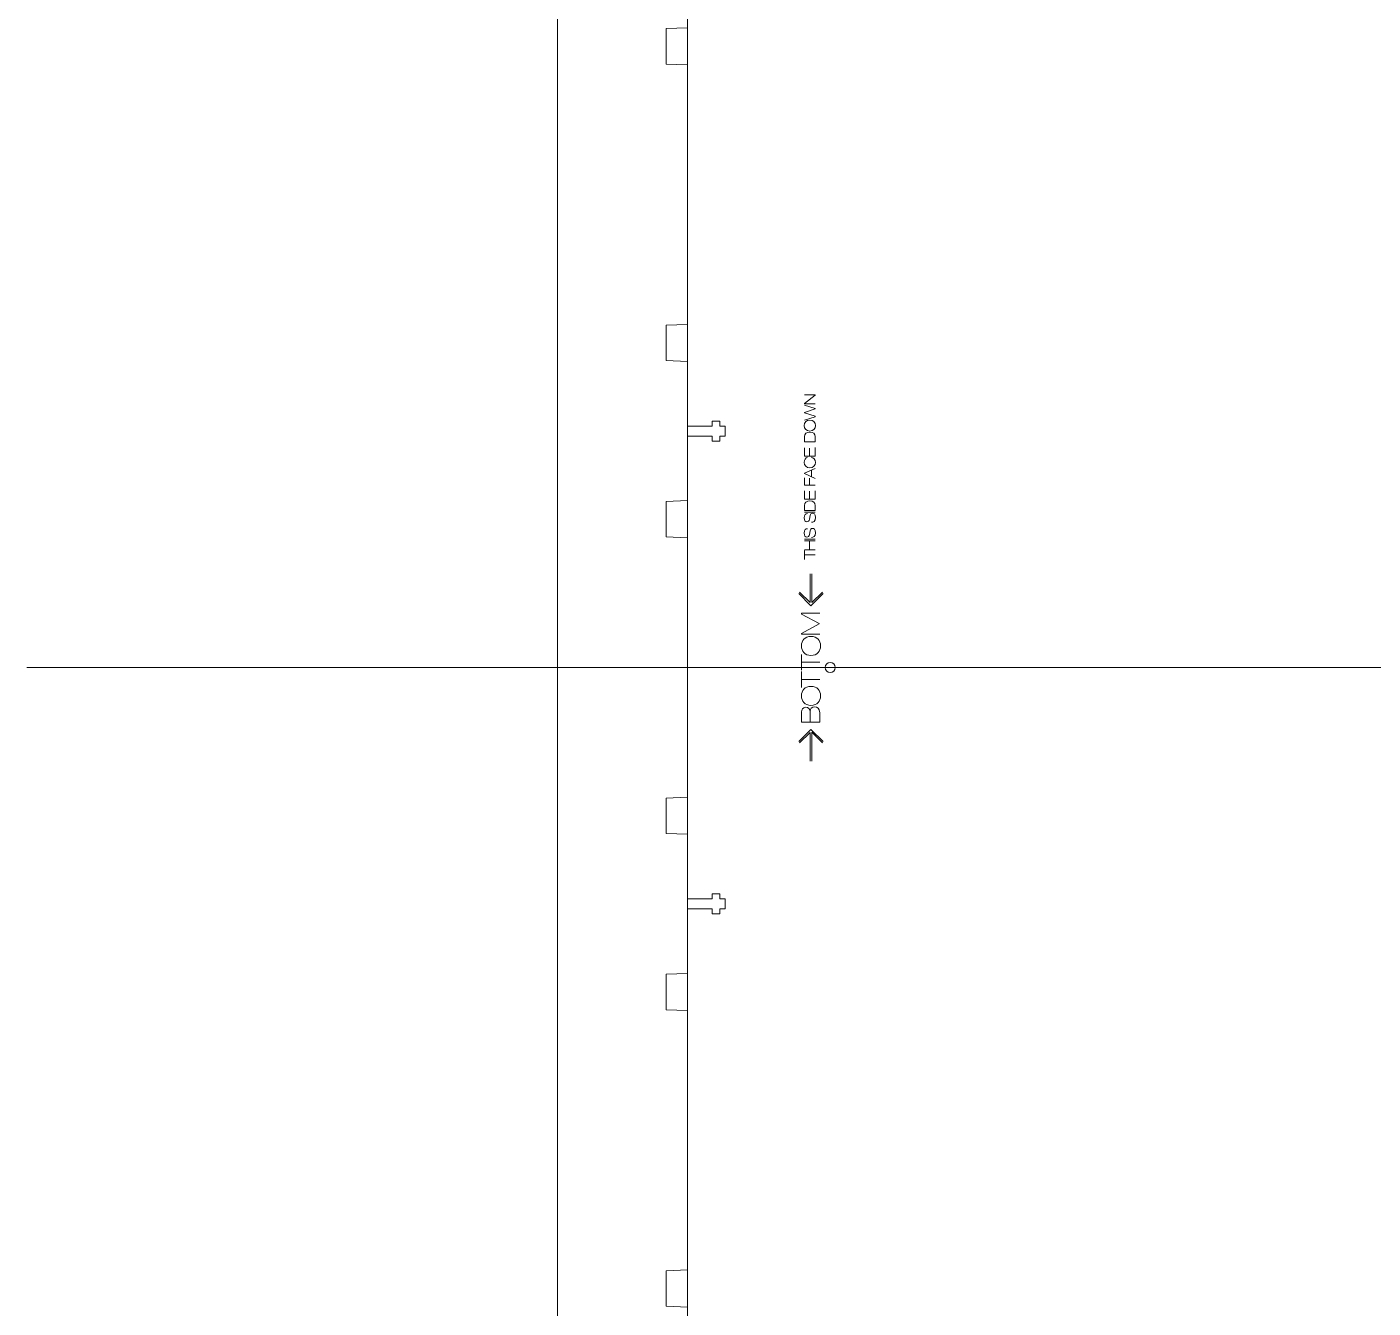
# Model space of a CAD drawing. Header units: millimetres. Extents: x -1390 to 6316, y -1840 to 2435.
# Drawn here: x 2495.1 to 2800.8, y -596.2 to -305.4 of the extents above; entities that cross this region are included whole.
import ezdxf

# ---------------------------------------------------------------- set-up
doc = ezdxf.new("R2010")
doc.units = ezdxf.units.MM
for name, color, linetype, lineweight, true_color in [('Laser Table', 3, 'CONTINUOUS', 0, 0x00ff00), ('New Bottom board', 1, 'CONTINUOUS', 0, 0xff0000), ('New Bottom Board Text', 5, 'CONTINUOUS', 0, 0x0000ff), ('Referance lines', 3, 'CONTINUOUS', 0, 0x00ff00)]:
    doc.layers.add(name, color=color, linetype=linetype, lineweight=lineweight, true_color=true_color)

msp = doc.modelspace()

# ---------------------------------------------------------------- linework, layer by layer
at = {"layer": 'Laser Table', "color": 3, "true_color": 0x00ff00}
msp.add_line((2615.61, -1215.61), (2615.61, -15.61), dxfattribs=at)
at = {"layer": 'New Bottom board', "color": 1, "true_color": 0xff0000}
for p, q in [((2645.12, -305.56), (2645.12, -290.93)), ((2640.25, -305.76), (2645.12, -305.56)), ((2640.25, -313.8), (2640.25, -305.76)), ((2645.12, -314), (2640.25, -313.8)), ((2645.12, -372.89), (2645.12, -314)), ((2640.25, -373.1), (2645.12, -372.89)), ((2640.25, -381.12), (2640.25, -373.1)), ((2645.12, -381.32), (2640.25, -381.12)), ((2645.12, -395.98), (2645.12, -381.32)), ((2650.73, -395.98), (2645.12, -395.98)), ((2652.49, -394.86), (2650.73, -394.86)), ((2650.73, -394.86), (2650.73, -395.98)), ((2652.49, -395.98), (2652.49, -394.86)), ((2653.65, -395.98), (2652.49, -395.98)), ((2653.65, -398.27), (2653.65, -395.98)), ((2645.12, -412.9), (2645.12, -398.27)), ((2645.12, -398.27), (2650.73, -398.27)), ((2650.73, -398.27), (2650.73, -399.39)), ((2650.73, -399.39), (2652.49, -399.39)), ((2652.49, -399.39), (2652.49, -398.27)), ((2652.49, -398.27), (2653.65, -398.27)), ((2640.25, -413.1), (2645.12, -412.9)), ((2640.25, -421.14), (2640.25, -413.1)), ((2645.12, -421.34), (2640.25, -421.14)), ((2645.12, -480.23), (2645.12, -421.34)), ((2640.25, -480.44), (2645.12, -480.23)), ((2640.25, -488.46), (2640.25, -480.44)), ((2645.12, -488.66), (2640.25, -488.46)), ((2645.12, -503.32), (2645.12, -488.66)), ((2645.12, -520.24), (2645.12, -490.24)), ((2650.73, -503.32), (2645.12, -503.32)), ((2652.49, -502.2), (2650.73, -502.2)), ((2650.73, -502.2), (2650.73, -503.32)), ((2652.49, -503.32), (2652.49, -502.2)), ((2653.65, -503.32), (2652.49, -503.32)), ((2653.65, -505.61), (2653.65, -503.32)), ((2645.12, -520.24), (2645.12, -505.61)), ((2645.12, -505.61), (2650.73, -505.61)), ((2650.73, -505.61), (2650.73, -506.73)), ((2650.73, -506.73), (2652.49, -506.73)), ((2652.49, -506.73), (2652.49, -505.61)), ((2652.49, -505.61), (2653.65, -505.61)), ((2640.25, -520.44), (2645.12, -520.24)), ((2640.25, -528.48), (2640.25, -520.44)), ((2645.12, -528.68), (2640.25, -528.48)), ((2645.12, -587.57), (2645.12, -528.68)), ((2640.25, -587.78), (2645.12, -587.57)), ((2640.25, -595.8), (2640.25, -587.78)), ((2645.12, -596), (2640.25, -595.8)), ((2645.12, -610.66), (2645.12, -596))]:
    msp.add_line(p, q, dxfattribs=at)
msp.add_lwpolyline([(2677.55, -449.65), (2677.55, -449.65)], dxfattribs=at)
for points in [[(2677.55, -449.65), (2676.92, -449.65), (2676.41, -450.16), (2676.41, -450.79)], [(2676.41, -450.79), (2676.41, -451.42), (2676.92, -451.93), (2677.55, -451.93)], [(2678.69, -450.79), (2678.69, -450.16), (2678.18, -449.65), (2677.55, -449.65)], [(2677.55, -451.93), (2678.18, -451.93), (2678.69, -451.42), (2678.69, -450.79)]]:
    msp.add_open_spline(points, degree=3, dxfattribs=at)
at = {"layer": 'New Bottom Board Text', "color": 5, "true_color": 0x0000ff}
for points in [[(2674.11, -390.97), (2671.7, -390.97), (2671.7, -390.88), (2674.11, -388.97), (2674.11, -388.9), (2671.7, -388.9)], [(2671.7, -391.21), (2674.11, -392.01), (2674.11, -392.1), (2671.71, -392.93), (2671.71, -392.94), (2674.11, -393.77), (2674.11, -393.85), (2671.7, -394.66)], [(2671.64, -395.86), (2671.64, -395.86)], [(2671.7, -399.55), (2671.7, -398.37)], [(2674.11, -398.37), (2674.11, -399.55), (2671.7, -399.55), (2671.7, -399.55)], [(2674.11, -400.87), (2674.11, -402.78), (2671.7, -402.78), (2671.7, -400.89)], [(2672.82, -402.78), (2672.82, -400.97)], [(2674.11, -407.89), (2671.7, -406.78), (2671.7, -406.69), (2674.11, -405.58)], [(2673.32, -405.95), (2673.32, -407.53)], [(2674.11, -409.42), (2671.7, -409.42), (2671.7, -407.73)], [(2672.82, -409.42), (2672.82, -407.83)], [(2674.11, -410.65), (2674.11, -412.56), (2671.7, -412.56), (2671.7, -410.67)], [(2672.82, -412.56), (2672.82, -410.75)], [(2671.7, -415.16), (2671.7, -413.98)], [(2674.11, -413.98), (2674.11, -415.16), (2671.7, -415.16), (2671.7, -415.16)], [(2671.7, -415.52), (2674.11, -415.52)], [(2672.82, -417.12), (2672.95, -416.32)], [(2671.7, -421.66), (2674.11, -421.66)], [(2672.82, -420.58), (2672.95, -419.78)], [(2671.7, -422.01), (2674.11, -422.01)], [(2674.11, -424.08), (2671.7, -424.08)], [(2671.7, -426.29), (2671.7, -424.21)], [(2672.82, -424.08), (2672.82, -422.01)], [(2674.11, -425.25), (2671.7, -425.25)], [(2672.97, -429.53), (2672.97, -436.07), (2670.57, -433.67)], [(2675.76, -433.68), (2673.37, -436.07), (2673.37, -429.53)], [(2675.95, -433.98), (2673.17, -436.76), (2670.39, -433.98)], [(2675.16, -443.24), (2670.99, -443.24), (2670.99, -443.04), (2675.05, -440.85), (2675.05, -440.84), (2670.99, -438.66), (2670.99, -438.47), (2675.16, -438.47)], [(2670.99, -445.89), (2670.99, -445.89)], [(2670.99, -451.41), (2670.99, -447.81)], [(2675.16, -449.6), (2670.99, -449.6)], [(2670.99, -455.31), (2670.99, -451.71)], [(2675.16, -453.5), (2670.99, -453.5)], [(2670.99, -457.23), (2670.99, -457.23)], [(2670.99, -463.22), (2670.99, -460.95)], [(2675.16, -461.1), (2675.16, -463.22), (2670.99, -463.22), (2670.99, -463.22)], [(2672.98, -460.75), (2672.97, -463.22)], [(2672.97, -460.75), (2672.99, -460.75)], [(2670.39, -467.61), (2673.17, -464.83), (2675.95, -467.61)], [(2670.58, -467.91), (2672.97, -465.52), (2672.97, -472.05)], [(2673.37, -472.05), (2673.37, -465.51), (2675.77, -467.91)]]:
    msp.add_lwpolyline(points, dxfattribs=at)
for points in [[(2671.64, -395.86), (2671.64, -395.17), (2672.11, -394.61), (2672.91, -394.61)], [(2672.91, -397.11), (2672.11, -397.11), (2671.64, -396.55), (2671.64, -395.86)], [(2671.7, -398.37), (2671.7, -397.71), (2672.19, -397.37), (2672.91, -397.37)], [(2672.91, -394.61), (2673.71, -394.61), (2674.17, -395.17), (2674.17, -395.86)], [(2674.17, -395.86), (2674.17, -396.55), (2673.71, -397.11), (2672.91, -397.11)], [(2672.91, -397.37), (2673.63, -397.37), (2674.11, -397.71), (2674.11, -398.37)], [(2671.64, -404.23), (2671.64, -403.66), (2671.88, -403.2), (2672.4, -403.07)], [(2673.2, -403.02), (2673.84, -403.09), (2674.17, -403.67), (2674.17, -404.23)], [(2672.91, -405.48), (2672.11, -405.48), (2671.64, -404.92), (2671.64, -404.23)], [(2674.17, -404.23), (2674.17, -404.92), (2673.71, -405.48), (2672.91, -405.48)], [(2671.7, -413.98), (2671.7, -413.31), (2672.19, -412.97), (2672.91, -412.97)], [(2672.91, -412.97), (2673.63, -412.97), (2674.11, -413.31), (2674.11, -413.98)], [(2672.37, -415.83), (2672, -415.85), (2671.64, -416.02), (2671.64, -416.83)], [(2671.64, -416.83), (2671.64, -417.44), (2671.87, -417.72), (2672.26, -417.72)], [(2672.26, -417.72), (2672.6, -417.72), (2672.73, -417.52), (2672.82, -417.12)], [(2672.95, -416.32), (2673.03, -415.95), (2673.19, -415.77), (2673.49, -415.77)], [(2674.17, -416.73), (2674.17, -417.69), (2673.66, -417.8), (2673.32, -417.8)], [(2673.49, -415.77), (2673.76, -415.77), (2674.17, -415.9), (2674.17, -416.73)], [(2672.37, -419.29), (2672, -419.31), (2671.64, -419.48), (2671.64, -420.28)], [(2671.64, -420.28), (2671.64, -420.9), (2671.87, -421.18), (2672.26, -421.18)], [(2672.26, -421.18), (2672.6, -421.18), (2672.73, -420.98), (2672.82, -420.58)], [(2672.95, -419.78), (2673.03, -419.41), (2673.19, -419.23), (2673.49, -419.23)], [(2674.17, -420.19), (2674.17, -421.15), (2673.66, -421.26), (2673.32, -421.26)], [(2673.49, -419.23), (2673.76, -419.23), (2674.17, -419.36), (2674.17, -420.19)], [(2670.99, -445.89), (2670.99, -444.7), (2671.79, -443.73), (2673.17, -443.73)], [(2673.17, -448.05), (2671.79, -448.05), (2670.99, -447.08), (2670.99, -445.89)], [(2673.17, -443.73), (2674.55, -443.73), (2675.35, -444.7), (2675.35, -445.89)], [(2675.35, -445.89), (2675.35, -447.08), (2674.55, -448.05), (2673.17, -448.05)], [(2670.99, -457.23), (2670.99, -456.04), (2671.79, -455.07), (2673.17, -455.07)], [(2673.17, -455.07), (2674.55, -455.07), (2675.35, -456.04), (2675.35, -457.23)], [(2673.17, -459.39), (2671.79, -459.39), (2670.99, -458.42), (2670.99, -457.23)], [(2675.35, -457.23), (2675.35, -458.42), (2674.55, -459.39), (2673.17, -459.39)], [(2670.99, -460.95), (2670.99, -460.29), (2671.35, -459.83), (2672.03, -459.83)], [(2672.03, -459.83), (2672.52, -459.83), (2672.99, -460.26), (2672.97, -460.75)], [(2672.99, -460.75), (2673.01, -460.21), (2673.3, -459.7), (2674.03, -459.7)], [(2674.03, -459.7), (2674.52, -459.7), (2675.16, -460.01), (2675.16, -461.1)]]:
    msp.add_open_spline(points, degree=3, dxfattribs=at)
at = {"layer": 'Referance lines'}
msp.add_line((2645.12, -997.38), (2645.12, 95.8), dxfattribs=at)
at = {"layer": 'Referance lines', "color": 3, "true_color": 0x00ff00}
for p, q in [((2645.12, -44.11), (2645.12, -857.47)), ((2495.12, -450.79), (2795.12, -450.79)), ((2645.12, -450.79), (3483.12, -450.79))]:
    msp.add_line(p, q, dxfattribs=at)

doc.saveas('drawing.dxf')
